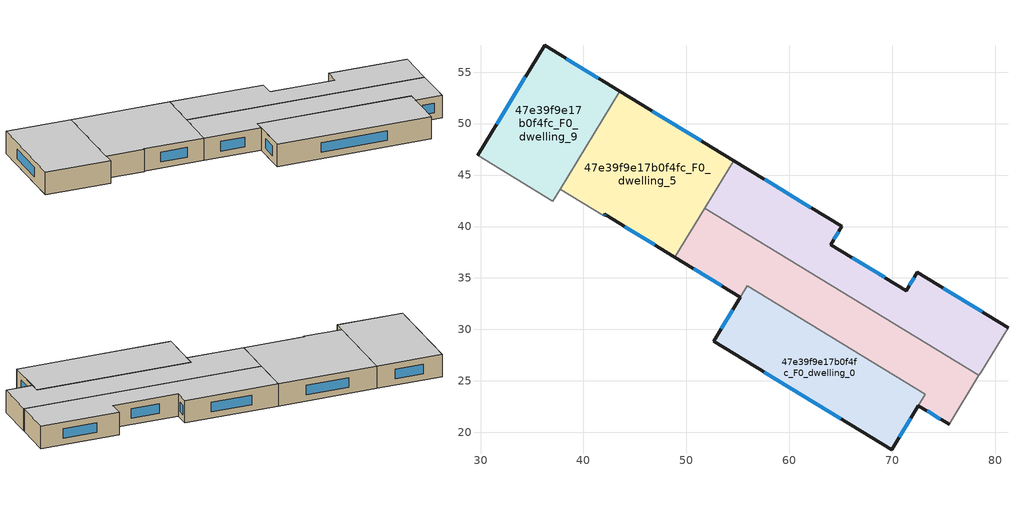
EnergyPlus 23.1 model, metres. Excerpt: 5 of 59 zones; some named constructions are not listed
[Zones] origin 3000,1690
47e39f9e17b0f4fc_F0_dwelling_0
 floor ground (EU_floor_Construction): 73.21,23.72 69.92,18.33 52.64,28.87 55.91,34.27 z0
 wall outside (EU_wall_Construction): 55.23,33.15 52.64,28.87 69.92,18.33 72.52,22.6 z0:3
 wall to 47e39f9e17b0f4fc_F0_dwelling_1 (EU_wall_Construction): 55.91,34.27 55.23,33.15 / 72.52,22.6 73.21,23.72 55.92,34.26 z0:3
 window (EU_Window_Construction): 57.58,25.86 64.99,21.34 / 54.49,31.92 53.38,30.09 / 70.67,19.55 71.78,21.38 z0.86:2.14
 ceiling to 47e39f9e17b0f4fc_F1_dwelling_0 (EU_floor_Construction): 69.92,18.33 73.21,23.72 55.92,34.26 52.64,28.87 z3
47e39f9e17b0f4fc_F0_dwelling_1
 floor ground (EU_floor_Construction): 78.41,25.53 75.51,20.78 72.53,22.6 73.21,23.72 55.91,34.27 55.23,33.14 48.87,37.03 51.77,41.78 z0
 wall outside (EU_wall_Construction): 48.87,37.03 55.23,33.14 / 72.53,22.6 75.51,20.78 z0:3
 wall to 47e39f9e17b0f4fc_F0_dwelling_2 (EU_wall_Construction): 78.41,25.53 51.77,41.78 z0:3
 wall adiabatic (EU_wall_Construction): 75.51,20.78 78.41,25.53 z0:3
 wall to 47e39f9e17b0f4fc_F0_dwelling_5 (EU_wall_Construction): 51.77,41.78 48.87,37.03 z0:3
 window (EU_Window_Construction): 50.69,35.92 53.42,34.25 / 73.38,22.08 74.66,21.3 z0.86:2.14
 ceiling to 47e39f9e17b0f4fc_F1_dwelling_1 (EU_floor_Construction): 75.51,20.78 78.41,25.53 51.77,41.78 48.87,37.03 55.23,33.14 55.91,34.27 73.21,23.72 72.53,22.6 z3
47e39f9e17b0f4fc_F0_dwelling_2
 floor ground (EU_floor_Construction): 72.42,35.54 81.24,30.17 78.57,25.79 78.41,25.53 51.77,41.78 51.93,42.04 54.59,46.4 65.09,40 64.02,38.25 71.36,33.79 z0
 wall outside (EU_wall_Construction): 81.24,30.17 72.42,35.54 71.36,33.79 64.02,38.25 65.09,40 54.59,46.4 z0:3
 wall adiabatic (EU_wall_Construction): 78.41,25.53 78.57,25.79 81.24,30.17 z0:3
 wall to 47e39f9e17b0f4fc_F0_dwelling_5 (EU_wall_Construction): 54.59,46.4 51.93,42.04 51.77,41.78 z0:3
 window (EU_Window_Construction): 62.09,41.83 57.59,44.57 / 64.33,38.75 64.79,39.5 / 69.26,35.06 66.12,36.98 / 72.12,35.04 71.66,34.29 / 78.72,31.7 74.94,34 z0.86:2.14
 ceiling to 47e39f9e17b0f4fc_F1_dwelling_2 (EU_floor_Construction): 78.57,25.79 81.24,30.17 72.42,35.54 71.36,33.79 64.02,38.25 65.09,40 54.59,46.4 51.93,42.04 51.77,41.78 78.41,25.53 z3
47e39f9e17b0f4fc_F0_dwelling_5
 floor ground (EU_floor_Construction): 54.59,46.4 48.87,37.03 42.05,41.18 41.97,41.05 37.74,43.63 43.54,53.14 z0
 wall outside (EU_wall_Construction): 54.59,46.4 43.54,53.14 / 41.97,41.05 42.05,41.18 48.87,37.03 z0:3
 wall to 47e39f9e17b0f4fc_F0_dwelling_4 (EU_wall_Construction): 37.74,43.63 41.97,41.05 z0:3
 wall to 47e39f9e17b0f4fc_F0_dwelling_9 (EU_wall_Construction): 43.54,53.14 37.74,43.63 z0:3
 window (EU_Window_Construction): 51.43,48.33 46.69,51.21 / 44,39.99 46.92,38.21 / 41.99,41.08 42.03,41.14 z0.86:2.14
 ceiling to 47e39f9e17b0f4fc_F1_dwelling_5 (EU_floor_Construction): 48.87,37.03 54.59,46.4 43.54,53.14 37.74,43.63 41.97,41.05 42.05,41.18 z3
47e39f9e17b0f4fc_F0_dwelling_9
 floor ground (EU_floor_Construction): 43.54,53.14 37.01,42.44 29.7,46.9 36.23,57.59 z0
 wall outside (EU_wall_Construction): 43.54,53.14 36.23,57.59 29.7,46.9 z0:3
 wall to 47e39f9e17b0f4fc_F0_dwelling_8 (EU_wall_Construction): 29.7,46.9 37.01,42.44 z0:3
 wall to 47e39f9e17b0f4fc_F0_dwelling_4 (EU_wall_Construction): 37.01,42.44 37.74,43.63 z0:3
 window (EU_Window_Construction): 34.36,54.54 31.57,49.96 / 41.45,54.41 38.32,56.32 z0.86:2.14
 ceiling to 47e39f9e17b0f4fc_F1_dwelling_9 (EU_floor_Construction): 37.01,42.44 43.54,53.14 36.23,57.59 29.7,46.9 z3
[SCHEDULE:FILE] Column Number=1; Rows to Skip at Top=0; Number of Hours of Data=8760; Column Separator=Comma; Interpolate to Timestep=No; Minutes per Item=60; Adjust Schedule for Daylight Savings=Yes
Name | File
EU_Step8_GainSchedule_47e39f9e17b0f4fc_F2_dwelling_1_f000 | ../../schedules/47e39f9e17b0f4fc/47e39f9e17b0f4fc_F2_dwelling_1_f000_gain.csv
EU_Step8_GainSchedule_47e39f9e17b0f4fc_F2_dwelling_2_f000 | ../../schedules/47e39f9e17b0f4fc/47e39f9e17b0f4fc_F2_dwelling_2_f000_gain.csv
EU_Step8_GainSchedule_47e39f9e17b0f4fc_F2_dwelling_3_f000 | ../../schedules/47e39f9e17b0f4fc/47e39f9e17b0f4fc_F2_dwelling_3_f000_gain.csv
EU_Step8_GainSchedule_47e39f9e17b0f4fc_F2_dwelling_4_f000 | ../../schedules/47e39f9e17b0f4fc/47e39f9e17b0f4fc_F2_dwelling_4_f000_gain.csv
EU_Step8_GainSchedule_47e39f9e17b0f4fc_F2_dwelling_5_f000 | ../../schedules/47e39f9e17b0f4fc/47e39f9e17b0f4fc_F2_dwelling_5_f000_gain.csv
EU_Step8_GainSchedule_47e39f9e17b0f4fc_F2_dwelling_6_f000 | ../../schedules/47e39f9e17b0f4fc/47e39f9e17b0f4fc_F2_dwelling_6_f000_gain.csv
EU_Step8_GainSchedule_47e39f9e17b0f4fc_F2_dwelling_7_f000 | ../../schedules/47e39f9e17b0f4fc/47e39f9e17b0f4fc_F2_dwelling_7_f000_gain.csv
EU_Step8_GainSchedule_47e39f9e17b0f4fc_F2_dwelling_8_f000 | ../../schedules/47e39f9e17b0f4fc/47e39f9e17b0f4fc_F2_dwelling_8_f000_gain.csv
EU_Step8_GainSchedule_47e39f9e17b0f4fc_F2_dwelling_9_f000 | ../../schedules/47e39f9e17b0f4fc/47e39f9e17b0f4fc_F2_dwelling_9_f000_gain.csv
